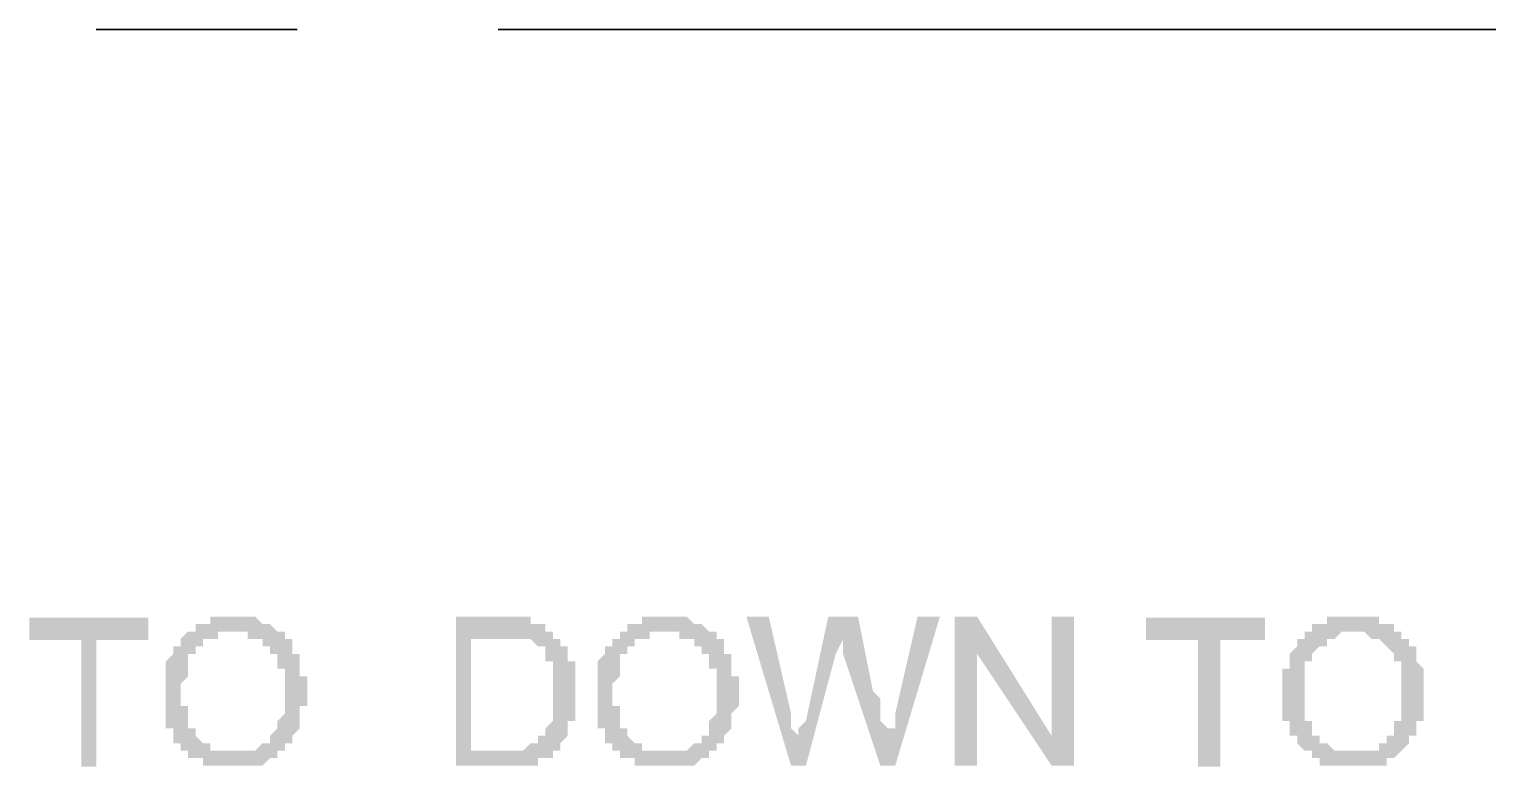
# Model space of a CAD drawing. Header units: inches. Extents: x -11 to 213, y -78 to 40.
# Drawn here: x 35.212 to 36.403, y 22.053 to 22.652 of the extents above; entities that cross this region are included whole.
import ezdxf

# ---------------------------------------------------------------- set-up
doc = ezdxf.new("R2010")
doc.units = ezdxf.units.IN
doc.header["$MEASUREMENT"] = 0
doc.layers.add('PDF_0', color=7, linetype='Continuous')

msp = doc.modelspace()

# ---------------------------------------------------------------- hatches: boundary and pattern name
at = {"layer": 'PDF_0'}
for points in [[(35.30854, 22.15612), (35.26621, 22.15612), (35.26621, 22.0533), (35.25411, 22.0533), (35.25411, 22.15612), (35.21178, 22.15612), (35.21178, 22.17426), (35.30854, 22.17426)], [(35.95165, 22.17512), (35.91536, 22.05416), (35.90326, 22.05416), (35.87302, 22.14488), (35.87302, 22.15092), (35.87302, 22.15092), (35.87302, 22.15092), (35.87302, 22.15697), (35.87302, 22.15697), (35.87302, 22.15697), (35.87302, 22.15697), (35.87302, 22.15697), (35.86698, 22.14488), (35.84278, 22.05416), (35.83069, 22.05416), (35.7944, 22.17512), (35.81255, 22.17512), (35.83069, 22.09649), (35.83069, 22.09045), (35.83069, 22.09045), (35.83069, 22.09045), (35.83069, 22.0844), (35.83069, 22.0844), (35.83069, 22.0844), (35.83674, 22.07835), (35.83674, 22.07835), (35.83674, 22.07835), (35.83674, 22.07835), (35.83674, 22.0723), (35.83674, 22.0723), (35.83674, 22.0723), (35.83674, 22.0723), (35.83674, 22.0723), (35.83674, 22.0723), (35.83674, 22.0723), (35.83674, 22.0723), (35.83674, 22.0723), (35.83674, 22.07835), (35.83674, 22.07835), (35.83674, 22.07835), (35.83674, 22.0844), (35.83674, 22.0844), (35.83674, 22.0844), (35.83674, 22.0844), (35.84278, 22.09045), (35.84278, 22.09045), (35.84278, 22.09045), (35.84278, 22.09045), (35.84278, 22.09045), (35.86093, 22.17512), (35.88512, 22.17512), (35.89722, 22.11464), (35.90326, 22.10859), (35.90326, 22.10859), (35.90326, 22.10859), (35.90326, 22.10859), (35.90326, 22.10254), (35.90326, 22.10254), (35.90326, 22.10254), (35.90326, 22.09649), (35.90326, 22.09649), (35.90326, 22.09649), (35.90326, 22.09649), (35.90326, 22.09045), (35.90326, 22.09045), (35.90326, 22.09045), (35.90931, 22.0844), (35.90931, 22.0844), (35.90931, 22.0844), (35.90931, 22.0844), (35.90931, 22.07835), (35.90931, 22.07835), (35.90931, 22.07835), (35.90931, 22.07835), (35.90931, 22.0723), (35.90931, 22.0723), (35.90931, 22.0723), (35.90931, 22.0723), (35.90931, 22.0723), (35.90931, 22.0723), (35.90931, 22.0723), (35.90931, 22.0723), (35.90931, 22.0723), (35.90931, 22.07835), (35.90931, 22.07835), (35.90931, 22.07835), (35.90931, 22.0844), (35.91536, 22.0844), (35.91536, 22.0844), (35.91536, 22.0844), (35.91536, 22.09045), (35.91536, 22.09045), (35.91536, 22.09045), (35.91536, 22.09649), (35.91536, 22.09649), (35.9335, 22.17512)], [(36.06051, 22.05415), (36.04237, 22.05415), (35.98189, 22.14487), (35.98189, 22.14487), (35.98189, 22.05415), (35.96375, 22.05415), (35.96375, 22.17511), (35.98189, 22.17511), (36.04237, 22.07834), (36.04237, 22.07834), (36.04237, 22.17511), (36.06051, 22.17511)], [(36.21573, 22.15612), (36.17944, 22.15612), (36.17944, 22.0533), (36.16129, 22.0533), (36.16129, 22.15612), (36.11896, 22.15612), (36.11896, 22.17426), (36.21573, 22.17426)]]:
    msp.add_hatch(color=256, dxfattribs=at).paths.add_polyline_path(points)
h = msp.add_hatch(color=256, dxfattribs=at)
h.paths.add_polyline_path([(35.37708, 22.17512), (35.37708, 22.17512), (35.38312, 22.17512), (35.38312, 22.17512), (35.38312, 22.17512), (35.38917, 22.17512), (35.38917, 22.17512), (35.38917, 22.17512), (35.38917, 22.17512), (35.39522, 22.17512), (35.39522, 22.17512), (35.39522, 22.17512), (35.39522, 22.17512), (35.40127, 22.16907), (35.40127, 22.16907), (35.40127, 22.16907), (35.40127, 22.16907), (35.40732, 22.16907), (35.40732, 22.16907), (35.40732, 22.16907), (35.40732, 22.16907), (35.41336, 22.16302), (35.41336, 22.16302), (35.41336, 22.16302), (35.41336, 22.16302), (35.41336, 22.16302), (35.41941, 22.16302), (35.41941, 22.15697), (35.41941, 22.15697), (35.41941, 22.15697), (35.41941, 22.15697), (35.41941, 22.15697), (35.42546, 22.15697), (35.42546, 22.15092), (35.42546, 22.15092), (35.42546, 22.15092), (35.42546, 22.15092), (35.42546, 22.15092), (35.42546, 22.14488), (35.42546, 22.14488), (35.43151, 22.14488), (35.43151, 22.14488), (35.43151, 22.13883), (35.43151, 22.13883), (35.43151, 22.13883), (35.43151, 22.13883), (35.43151, 22.13278), (35.43151, 22.13278), (35.43151, 22.13278), (35.43151, 22.13278), (35.43151, 22.12673), (35.43151, 22.12673), (35.43756, 22.12673), (35.43756, 22.12068), (35.43756, 22.12068), (35.43756, 22.12068), (35.43756, 22.12068), (35.43756, 22.11464), (35.43756, 22.11464), (35.43756, 22.11464), (35.43756, 22.10859), (35.43756, 22.10859), (35.43756, 22.10859), (35.43756, 22.10859), (35.43756, 22.10254), (35.43756, 22.10254), (35.43151, 22.10254), (35.43151, 22.09649), (35.43151, 22.09649), (35.43151, 22.09649), (35.43151, 22.09649), (35.43151, 22.09045), (35.43151, 22.09045), (35.43151, 22.09045), (35.43151, 22.09045), (35.43151, 22.0844), (35.43151, 22.0844), (35.43151, 22.0844), (35.43151, 22.0844), (35.42546, 22.07835), (35.42546, 22.07835), (35.42546, 22.07835), (35.42546, 22.07835), (35.42546, 22.0723), (35.42546, 22.0723), (35.42546, 22.0723), (35.41941, 22.0723), (35.41941, 22.0723), (35.41941, 22.06625), (35.41941, 22.06625), (35.41941, 22.06625), (35.41941, 22.06625), (35.41336, 22.06625), (35.41336, 22.06625), (35.41336, 22.06021), (35.41336, 22.06021), (35.41336, 22.06021), (35.40732, 22.06021), (35.40732, 22.06021), (35.40732, 22.06021), (35.40732, 22.06021), (35.40127, 22.05416), (35.40127, 22.05416), (35.40127, 22.05416), (35.40127, 22.05416), (35.39522, 22.05416), (35.39522, 22.05416), (35.39522, 22.05416), (35.39522, 22.05416), (35.38917, 22.05416), (35.38917, 22.05416), (35.38917, 22.05416), (35.38917, 22.05416), (35.38312, 22.05416), (35.38312, 22.05416), (35.38312, 22.05416), (35.37708, 22.05416), (35.37708, 22.05416), (35.37708, 22.05416), (35.37708, 22.05416), (35.37103, 22.05416), (35.37103, 22.05416), (35.37103, 22.05416), (35.36498, 22.05416), (35.36498, 22.05416), (35.36498, 22.05416), (35.36498, 22.05416), (35.35893, 22.05416), (35.35893, 22.05416), (35.35893, 22.05416), (35.35893, 22.05416), (35.35289, 22.05416), (35.35289, 22.05416), (35.35289, 22.05416), (35.35289, 22.06021), (35.34684, 22.06021), (35.34684, 22.06021), (35.34684, 22.06021), (35.34684, 22.06021), (35.34684, 22.06021), (35.34079, 22.06021), (35.34079, 22.06625), (35.34079, 22.06625), (35.34079, 22.06625), (35.34079, 22.06625), (35.33474, 22.06625), (35.33474, 22.06625), (35.33474, 22.0723), (35.33474, 22.0723), (35.33474, 22.0723), (35.33474, 22.0723), (35.32869, 22.0723), (35.32869, 22.07835), (35.32869, 22.07835), (35.32869, 22.07835), (35.32869, 22.07835), (35.32869, 22.0844), (35.32869, 22.0844), (35.32869, 22.0844), (35.32265, 22.0844), (35.32265, 22.09045), (35.32265, 22.09045), (35.32265, 22.09045), (35.32265, 22.09045), (35.32265, 22.09649), (35.32265, 22.09649), (35.32265, 22.09649), (35.32265, 22.09649), (35.32265, 22.10254), (35.32265, 22.10254), (35.32265, 22.10254), (35.32265, 22.10859), (35.32265, 22.10859), (35.32265, 22.10859), (35.32265, 22.10859), (35.32265, 22.11464), (35.32265, 22.11464), (35.32265, 22.11464), (35.32265, 22.11464), (35.32265, 22.12068), (35.32265, 22.12068), (35.32265, 22.12068), (35.32265, 22.12673), (35.32265, 22.12673), (35.32265, 22.12673), (35.32265, 22.12673), (35.32265, 22.13278), (35.32265, 22.13278), (35.32265, 22.13278), (35.32265, 22.13883), (35.32265, 22.13883), (35.32265, 22.13883), (35.32265, 22.13883), (35.32869, 22.14488), (35.32869, 22.14488), (35.32869, 22.14488), (35.32869, 22.14488), (35.32869, 22.14488), (35.32869, 22.15092), (35.32869, 22.15092), (35.32869, 22.15092), (35.33474, 22.15092), (35.33474, 22.15697), (35.33474, 22.15697), (35.33474, 22.15697), (35.33474, 22.15697), (35.33474, 22.15697), (35.33474, 22.15697), (35.34079, 22.16302), (35.34079, 22.16302), (35.34079, 22.16302), (35.34079, 22.16302), (35.34684, 22.16302), (35.34684, 22.16302), (35.34684, 22.16907), (35.34684, 22.16907), (35.34684, 22.16907), (35.35289, 22.16907), (35.35289, 22.16907), (35.35289, 22.16907), (35.35289, 22.16907), (35.35893, 22.16907), (35.35893, 22.16907), (35.35893, 22.17512), (35.35893, 22.17512), (35.36498, 22.17512), (35.36498, 22.17512), (35.36498, 22.17512), (35.36498, 22.17512), (35.37103, 22.17512), (35.37103, 22.17512), (35.37103, 22.17512), (35.37708, 22.17512), (35.37708, 22.17512), (35.37708, 22.17512), (35.37708, 22.17512)], flags=0)
h.paths.add_polyline_path([(35.37708, 22.06625), (35.37708, 22.06625), (35.38312, 22.06625), (35.38312, 22.06625), (35.38312, 22.06625), (35.38917, 22.06625), (35.38917, 22.06625), (35.38917, 22.06625), (35.38917, 22.06625), (35.39522, 22.06625), (35.39522, 22.06625), (35.39522, 22.06625), (35.39522, 22.06625), (35.40127, 22.0723), (35.40127, 22.0723), (35.40127, 22.0723), (35.40127, 22.0723), (35.40127, 22.0723), (35.40732, 22.0723), (35.40732, 22.07835), (35.40732, 22.07835), (35.40732, 22.07835), (35.40732, 22.07835), (35.40732, 22.07835), (35.40732, 22.07835), (35.41336, 22.0844), (35.41336, 22.0844), (35.41336, 22.0844), (35.41336, 22.0844), (35.41336, 22.09045), (35.41336, 22.09045), (35.41336, 22.09045), (35.41336, 22.09045), (35.41336, 22.09045), (35.41941, 22.09649), (35.41941, 22.09649), (35.41941, 22.09649), (35.41941, 22.10254), (35.41941, 22.10254), (35.41941, 22.10254), (35.41941, 22.10254), (35.41941, 22.10859), (35.41941, 22.10859), (35.41941, 22.10859), (35.41941, 22.11464), (35.41941, 22.11464), (35.41941, 22.11464), (35.41941, 22.11464), (35.41941, 22.12068), (35.41941, 22.12068), (35.41941, 22.12068), (35.41941, 22.12673), (35.41941, 22.12673), (35.41941, 22.12673), (35.41941, 22.12673), (35.41941, 22.13278), (35.41941, 22.13278), (35.41336, 22.13278), (35.41336, 22.13278), (35.41336, 22.13883), (35.41336, 22.13883), (35.41336, 22.13883), (35.41336, 22.13883), (35.41336, 22.14488), (35.41336, 22.14488), (35.41336, 22.14488), (35.40732, 22.14488), (35.40732, 22.14488), (35.40732, 22.15092), (35.40732, 22.15092), (35.40732, 22.15092), (35.40732, 22.15092), (35.40127, 22.15092), (35.40127, 22.15092), (35.40127, 22.15697), (35.40127, 22.15697), (35.40127, 22.15697), (35.39522, 22.15697), (35.39522, 22.15697), (35.39522, 22.15697), (35.39522, 22.15697), (35.38917, 22.15697), (35.38917, 22.16302), (35.38917, 22.16302), (35.38917, 22.16302), (35.38312, 22.16302), (35.38312, 22.16302), (35.38312, 22.16302), (35.37708, 22.16302), (35.37708, 22.16302), (35.37708, 22.16302), (35.37708, 22.16302), (35.37103, 22.16302), (35.37103, 22.16302), (35.37103, 22.16302), (35.37103, 22.16302), (35.36498, 22.16302), (35.36498, 22.15697), (35.36498, 22.15697), (35.36498, 22.15697), (35.35893, 22.15697), (35.35893, 22.15697), (35.35893, 22.15697), (35.35893, 22.15697), (35.35289, 22.15697), (35.35289, 22.15092), (35.35289, 22.15092), (35.35289, 22.15092), (35.35289, 22.15092), (35.34684, 22.15092), (35.34684, 22.15092), (35.34684, 22.15092), (35.34684, 22.14488), (35.34684, 22.14488), (35.34684, 22.14488), (35.34684, 22.14488), (35.34079, 22.14488), (35.34079, 22.13883), (35.34079, 22.13883), (35.34079, 22.13883), (35.34079, 22.13883), (35.34079, 22.13278), (35.34079, 22.13278), (35.34079, 22.13278), (35.34079, 22.13278), (35.34079, 22.12673), (35.34079, 22.12673), (35.34079, 22.12673), (35.34079, 22.12673), (35.33474, 22.12068), (35.33474, 22.12068), (35.33474, 22.12068), (35.33474, 22.11464), (35.33474, 22.11464), (35.33474, 22.11464), (35.33474, 22.10859), (35.33474, 22.10859), (35.33474, 22.10859), (35.33474, 22.10859), (35.33474, 22.10254), (35.33474, 22.10254), (35.34079, 22.10254), (35.34079, 22.09649), (35.34079, 22.09649), (35.34079, 22.09649), (35.34079, 22.09649), (35.34079, 22.09045), (35.34079, 22.09045), (35.34079, 22.09045), (35.34079, 22.09045), (35.34079, 22.0844), (35.34079, 22.0844), (35.34079, 22.0844), (35.34684, 22.0844), (35.34684, 22.0844), (35.34684, 22.07835), (35.34684, 22.07835), (35.34684, 22.07835), (35.34684, 22.07835), (35.34684, 22.07835), (35.35289, 22.0723), (35.35289, 22.0723), (35.35289, 22.0723), (35.35289, 22.0723), (35.35289, 22.0723), (35.35893, 22.0723), (35.35893, 22.0723), (35.35893, 22.06625), (35.35893, 22.06625), (35.36498, 22.06625), (35.36498, 22.06625), (35.36498, 22.06625), (35.36498, 22.06625), (35.37103, 22.06625), (35.37103, 22.06625), (35.37103, 22.06625), (35.37103, 22.06625), (35.37708, 22.06625), (35.37708, 22.06625), (35.37708, 22.06625)], flags=0)
h = msp.add_hatch(color=256, dxfattribs=at)
h.paths.add_polyline_path([(35.55852, 22.17512), (35.59481, 22.17512), (35.60085, 22.17512), (35.60085, 22.17512), (35.60085, 22.17512), (35.6069, 22.17512), (35.6069, 22.17512), (35.6069, 22.17512), (35.6069, 22.17512), (35.61295, 22.17512), (35.61295, 22.17512), (35.61295, 22.17512), (35.61295, 22.17512), (35.619, 22.17512), (35.619, 22.16907), (35.619, 22.16907), (35.619, 22.16907), (35.62505, 22.16907), (35.62505, 22.16907), (35.62505, 22.16907), (35.62505, 22.16907), (35.63109, 22.16907), (35.63109, 22.16907), (35.63109, 22.16907), (35.63109, 22.16302), (35.63109, 22.16302), (35.63714, 22.16302), (35.63714, 22.16302), (35.63714, 22.16302), (35.63714, 22.16302), (35.63714, 22.15697), (35.64319, 22.15697), (35.64319, 22.15697), (35.64319, 22.15697), (35.64319, 22.15697), (35.64319, 22.15092), (35.64319, 22.15092), (35.64924, 22.15092), (35.64924, 22.15092), (35.64924, 22.14488), (35.64924, 22.14488), (35.64924, 22.14488), (35.64924, 22.14488), (35.64924, 22.13883), (35.64924, 22.13883), (35.64924, 22.13883), (35.64924, 22.13883), (35.65529, 22.13883), (35.65529, 22.13278), (35.65529, 22.13278), (35.65529, 22.13278), (35.65529, 22.13278), (35.65529, 22.12673), (35.65529, 22.12673), (35.65529, 22.12673), (35.65529, 22.12068), (35.65529, 22.12068), (35.65529, 22.12068), (35.65529, 22.12068), (35.65529, 22.11464), (35.65529, 22.11464), (35.65529, 22.11464), (35.65529, 22.11464), (35.65529, 22.10859), (35.65529, 22.10859), (35.65529, 22.10859), (35.65529, 22.10254), (35.65529, 22.10254), (35.65529, 22.10254), (35.65529, 22.09649), (35.65529, 22.09649), (35.65529, 22.09649), (35.65529, 22.09649), (35.65529, 22.09045), (35.65529, 22.09045), (35.64924, 22.09045), (35.64924, 22.09045), (35.64924, 22.0844), (35.64924, 22.0844), (35.64924, 22.0844), (35.64924, 22.0844), (35.64924, 22.07835), (35.64924, 22.07835), (35.64924, 22.07835), (35.64924, 22.07835), (35.64319, 22.0723), (35.64319, 22.0723), (35.64319, 22.0723), (35.64319, 22.0723), (35.64319, 22.0723), (35.64319, 22.06625), (35.64319, 22.06625), (35.63714, 22.06625), (35.63714, 22.06625), (35.63714, 22.06625), (35.63714, 22.06625), (35.63714, 22.06021), (35.63714, 22.06021), (35.63109, 22.06021), (35.63109, 22.06021), (35.63109, 22.06021), (35.63109, 22.06021), (35.62505, 22.06021), (35.62505, 22.06021), (35.62505, 22.06021), (35.62505, 22.05416), (35.62505, 22.05416), (35.619, 22.05416), (35.619, 22.05416), (35.619, 22.05416), (35.61295, 22.05416), (35.61295, 22.05416), (35.61295, 22.05416), (35.61295, 22.05416), (35.6069, 22.05416), (35.6069, 22.05416), (35.6069, 22.05416), (35.60085, 22.05416), (35.60085, 22.05416), (35.60085, 22.05416), (35.55852, 22.05416)], flags=0)
h.paths.add_polyline_path([(35.57061, 22.06625), (35.59481, 22.06625), (35.60085, 22.06625), (35.60085, 22.06625), (35.60085, 22.06625), (35.6069, 22.06625), (35.6069, 22.06625), (35.6069, 22.06625), (35.6069, 22.06625), (35.61295, 22.06625), (35.61295, 22.06625), (35.61295, 22.06625), (35.61295, 22.06625), (35.619, 22.0723), (35.619, 22.0723), (35.619, 22.0723), (35.619, 22.0723), (35.62505, 22.0723), (35.62505, 22.0723), (35.62505, 22.0723), (35.62505, 22.0723), (35.62505, 22.07835), (35.62505, 22.07835), (35.63109, 22.07835), (35.63109, 22.07835), (35.63109, 22.07835), (35.63109, 22.0844), (35.63109, 22.0844), (35.63109, 22.0844), (35.63109, 22.0844), (35.63714, 22.09045), (35.63714, 22.09045), (35.63714, 22.09045), (35.63714, 22.09045), (35.63714, 22.09045), (35.63714, 22.09649), (35.63714, 22.09649), (35.63714, 22.09649), (35.63714, 22.10254), (35.63714, 22.10254), (35.63714, 22.10254), (35.63714, 22.10254), (35.63714, 22.10859), (35.63714, 22.10859), (35.63714, 22.10859), (35.63714, 22.11464), (35.63714, 22.11464), (35.63714, 22.11464), (35.63714, 22.12068), (35.63714, 22.12068), (35.63714, 22.12068), (35.63714, 22.12068), (35.63714, 22.12673), (35.63714, 22.12673), (35.63714, 22.12673), (35.63714, 22.12673), (35.63714, 22.13278), (35.63714, 22.13278), (35.63714, 22.13278), (35.63714, 22.13278), (35.63714, 22.13883), (35.63714, 22.13883), (35.63714, 22.13883), (35.63109, 22.13883), (35.63109, 22.14488), (35.63109, 22.14488), (35.63109, 22.14488), (35.63109, 22.14488), (35.63109, 22.14488), (35.63109, 22.15092), (35.62505, 22.15092), (35.62505, 22.15092), (35.62505, 22.15092), (35.62505, 22.15092), (35.62505, 22.15092), (35.619, 22.15697), (35.619, 22.15697), (35.619, 22.15697), (35.619, 22.15697), (35.619, 22.15697), (35.61295, 22.15697), (35.61295, 22.15697), (35.61295, 22.15697), (35.61295, 22.15697), (35.6069, 22.15697), (35.6069, 22.15697), (35.6069, 22.15697), (35.6069, 22.15697), (35.60085, 22.15697), (35.60085, 22.15697), (35.60085, 22.15697), (35.59481, 22.15697), (35.59481, 22.15697), (35.57061, 22.15697)], flags=0)
h = msp.add_hatch(color=256, dxfattribs=at)
h.paths.add_polyline_path([(35.72787, 22.17512), (35.72787, 22.17512), (35.73391, 22.17512), (35.73391, 22.17512), (35.73391, 22.17512), (35.73996, 22.17512), (35.73996, 22.17512), (35.73996, 22.17512), (35.73996, 22.17512), (35.74601, 22.17512), (35.74601, 22.17512), (35.74601, 22.17512), (35.74601, 22.17512), (35.75206, 22.16907), (35.75206, 22.16907), (35.75206, 22.16907), (35.75206, 22.16907), (35.75811, 22.16907), (35.75811, 22.16907), (35.75811, 22.16907), (35.75811, 22.16907), (35.76415, 22.16302), (35.76415, 22.16302), (35.76415, 22.16302), (35.76415, 22.16302), (35.76415, 22.16302), (35.7702, 22.16302), (35.7702, 22.15697), (35.7702, 22.15697), (35.7702, 22.15697), (35.7702, 22.15697), (35.7702, 22.15697), (35.77625, 22.15697), (35.77625, 22.15092), (35.77625, 22.15092), (35.77625, 22.15092), (35.77625, 22.15092), (35.77625, 22.15092), (35.77625, 22.14488), (35.77625, 22.14488), (35.7823, 22.14488), (35.7823, 22.14488), (35.7823, 22.13883), (35.7823, 22.13883), (35.7823, 22.13883), (35.7823, 22.13883), (35.7823, 22.13278), (35.7823, 22.13278), (35.7823, 22.13278), (35.7823, 22.13278), (35.7823, 22.12673), (35.7823, 22.12673), (35.78834, 22.12673), (35.78834, 22.12068), (35.78834, 22.12068), (35.78834, 22.12068), (35.78834, 22.12068), (35.78834, 22.11464), (35.78834, 22.11464), (35.78834, 22.11464), (35.78834, 22.10859), (35.78834, 22.10859), (35.78834, 22.10859), (35.78834, 22.10859), (35.78834, 22.10254), (35.78834, 22.10254), (35.78834, 22.10254), (35.7823, 22.09649), (35.7823, 22.09649), (35.7823, 22.09649), (35.7823, 22.09649), (35.7823, 22.09045), (35.7823, 22.09045), (35.7823, 22.09045), (35.7823, 22.09045), (35.7823, 22.0844), (35.7823, 22.0844), (35.7823, 22.0844), (35.7823, 22.0844), (35.77625, 22.07835), (35.77625, 22.07835), (35.77625, 22.07835), (35.77625, 22.07835), (35.77625, 22.0723), (35.77625, 22.0723), (35.77625, 22.0723), (35.7702, 22.0723), (35.7702, 22.0723), (35.7702, 22.06625), (35.7702, 22.06625), (35.7702, 22.06625), (35.7702, 22.06625), (35.76415, 22.06625), (35.76415, 22.06625), (35.76415, 22.06021), (35.76415, 22.06021), (35.76415, 22.06021), (35.75811, 22.06021), (35.75811, 22.06021), (35.75811, 22.06021), (35.75811, 22.06021), (35.75206, 22.05416), (35.75206, 22.05416), (35.75206, 22.05416), (35.75206, 22.05416), (35.74601, 22.05416), (35.74601, 22.05416), (35.74601, 22.05416), (35.74601, 22.05416), (35.73996, 22.05416), (35.73996, 22.05416), (35.73996, 22.05416), (35.73996, 22.05416), (35.73391, 22.05416), (35.73391, 22.05416), (35.73391, 22.05416), (35.72787, 22.05416), (35.72787, 22.05416), (35.72787, 22.05416), (35.72787, 22.05416), (35.72182, 22.05416), (35.72182, 22.05416), (35.72182, 22.05416), (35.71577, 22.05416), (35.71577, 22.05416), (35.71577, 22.05416), (35.71577, 22.05416), (35.70972, 22.05416), (35.70972, 22.05416), (35.70972, 22.05416), (35.70972, 22.05416), (35.70367, 22.05416), (35.70367, 22.05416), (35.70367, 22.05416), (35.70367, 22.06021), (35.69763, 22.06021), (35.69763, 22.06021), (35.69763, 22.06021), (35.69763, 22.06021), (35.69763, 22.06021), (35.69158, 22.06021), (35.69158, 22.06625), (35.69158, 22.06625), (35.69158, 22.06625), (35.69158, 22.06625), (35.68553, 22.06625), (35.68553, 22.06625), (35.68553, 22.0723), (35.68553, 22.0723), (35.68553, 22.0723), (35.68553, 22.0723), (35.67948, 22.0723), (35.67948, 22.07835), (35.67948, 22.07835), (35.67948, 22.07835), (35.67948, 22.07835), (35.67948, 22.0844), (35.67948, 22.0844), (35.67948, 22.0844), (35.67343, 22.0844), (35.67343, 22.09045), (35.67343, 22.09045), (35.67343, 22.09045), (35.67343, 22.09045), (35.67343, 22.09649), (35.67343, 22.09649), (35.67343, 22.09649), (35.67343, 22.09649), (35.67343, 22.10254), (35.67343, 22.10254), (35.67343, 22.10254), (35.67343, 22.10859), (35.67343, 22.10859), (35.67343, 22.10859), (35.67343, 22.10859), (35.67343, 22.11464), (35.67343, 22.11464), (35.67343, 22.11464), (35.67343, 22.11464), (35.67343, 22.12068), (35.67343, 22.12068), (35.67343, 22.12068), (35.67343, 22.12673), (35.67343, 22.12673), (35.67343, 22.12673), (35.67343, 22.12673), (35.67343, 22.13278), (35.67343, 22.13278), (35.67343, 22.13278), (35.67343, 22.13883), (35.67343, 22.13883), (35.67343, 22.13883), (35.67343, 22.13883), (35.67948, 22.14488), (35.67948, 22.14488), (35.67948, 22.14488), (35.67948, 22.14488), (35.67948, 22.14488), (35.67948, 22.15092), (35.67948, 22.15092), (35.67948, 22.15092), (35.68553, 22.15092), (35.68553, 22.15697), (35.68553, 22.15697), (35.68553, 22.15697), (35.68553, 22.15697), (35.68553, 22.15697), (35.69158, 22.15697), (35.69158, 22.16302), (35.69158, 22.16302), (35.69158, 22.16302), (35.69158, 22.16302), (35.69763, 22.16302), (35.69763, 22.16302), (35.69763, 22.16907), (35.69763, 22.16907), (35.69763, 22.16907), (35.70367, 22.16907), (35.70367, 22.16907), (35.70367, 22.16907), (35.70367, 22.16907), (35.70972, 22.16907), (35.70972, 22.16907), (35.70972, 22.17512), (35.70972, 22.17512), (35.71577, 22.17512), (35.71577, 22.17512), (35.71577, 22.17512), (35.71577, 22.17512), (35.72182, 22.17512), (35.72182, 22.17512), (35.72182, 22.17512), (35.72787, 22.17512), (35.72787, 22.17512), (35.72787, 22.17512), (35.72787, 22.17512)], flags=0)
h.paths.add_polyline_path([(35.72787, 22.06625), (35.72787, 22.06625), (35.73391, 22.06625), (35.73391, 22.06625), (35.73391, 22.06625), (35.73996, 22.06625), (35.73996, 22.06625), (35.73996, 22.06625), (35.73996, 22.06625), (35.74601, 22.06625), (35.74601, 22.06625), (35.74601, 22.06625), (35.74601, 22.06625), (35.75206, 22.0723), (35.75206, 22.0723), (35.75206, 22.0723), (35.75206, 22.0723), (35.75206, 22.0723), (35.75811, 22.0723), (35.75811, 22.07835), (35.75811, 22.07835), (35.75811, 22.07835), (35.75811, 22.07835), (35.75811, 22.07835), (35.76415, 22.07835), (35.76415, 22.0844), (35.76415, 22.0844), (35.76415, 22.0844), (35.76415, 22.0844), (35.76415, 22.09045), (35.76415, 22.09045), (35.76415, 22.09045), (35.76415, 22.09045), (35.76415, 22.09045), (35.7702, 22.09649), (35.7702, 22.09649), (35.7702, 22.09649), (35.7702, 22.10254), (35.7702, 22.10254), (35.7702, 22.10254), (35.7702, 22.10254), (35.7702, 22.10859), (35.7702, 22.10859), (35.7702, 22.10859), (35.7702, 22.11464), (35.7702, 22.11464), (35.7702, 22.11464), (35.7702, 22.11464), (35.7702, 22.12068), (35.7702, 22.12068), (35.7702, 22.12068), (35.7702, 22.12673), (35.7702, 22.12673), (35.7702, 22.12673), (35.7702, 22.12673), (35.7702, 22.13278), (35.7702, 22.13278), (35.76415, 22.13278), (35.76415, 22.13278), (35.76415, 22.13883), (35.76415, 22.13883), (35.76415, 22.13883), (35.76415, 22.13883), (35.76415, 22.14488), (35.76415, 22.14488), (35.76415, 22.14488), (35.75811, 22.14488), (35.75811, 22.14488), (35.75811, 22.15092), (35.75811, 22.15092), (35.75811, 22.15092), (35.75811, 22.15092), (35.75206, 22.15092), (35.75206, 22.15092), (35.75206, 22.15697), (35.75206, 22.15697), (35.75206, 22.15697), (35.74601, 22.15697), (35.74601, 22.15697), (35.74601, 22.15697), (35.74601, 22.15697), (35.73996, 22.15697), (35.73996, 22.16302), (35.73996, 22.16302), (35.73996, 22.16302), (35.73391, 22.16302), (35.73391, 22.16302), (35.73391, 22.16302), (35.72787, 22.16302), (35.72787, 22.16302), (35.72787, 22.16302), (35.72787, 22.16302), (35.72182, 22.16302), (35.72182, 22.16302), (35.72182, 22.16302), (35.72182, 22.16302), (35.71577, 22.16302), (35.71577, 22.15697), (35.71577, 22.15697), (35.71577, 22.15697), (35.70972, 22.15697), (35.70972, 22.15697), (35.70972, 22.15697), (35.70972, 22.15697), (35.70367, 22.15697), (35.70367, 22.15092), (35.70367, 22.15092), (35.70367, 22.15092), (35.70367, 22.15092), (35.69763, 22.15092), (35.69763, 22.15092), (35.69763, 22.15092), (35.69763, 22.14488), (35.69763, 22.14488), (35.69763, 22.14488), (35.69763, 22.14488), (35.69158, 22.14488), (35.69158, 22.13883), (35.69158, 22.13883), (35.69158, 22.13883), (35.69158, 22.13883), (35.69158, 22.13278), (35.69158, 22.13278), (35.69158, 22.13278), (35.69158, 22.13278), (35.69158, 22.12673), (35.69158, 22.12673), (35.69158, 22.12673), (35.69158, 22.12673), (35.68553, 22.12068), (35.68553, 22.12068), (35.68553, 22.12068), (35.68553, 22.11464), (35.68553, 22.11464), (35.68553, 22.11464), (35.68553, 22.10859), (35.68553, 22.10859), (35.68553, 22.10859), (35.68553, 22.10859), (35.68553, 22.10254), (35.68553, 22.10254), (35.69158, 22.10254), (35.69158, 22.09649), (35.69158, 22.09649), (35.69158, 22.09649), (35.69158, 22.09649), (35.69158, 22.09045), (35.69158, 22.09045), (35.69158, 22.09045), (35.69158, 22.09045), (35.69158, 22.0844), (35.69158, 22.0844), (35.69158, 22.0844), (35.69763, 22.0844), (35.69763, 22.0844), (35.69763, 22.07835), (35.69763, 22.07835), (35.69763, 22.07835), (35.69763, 22.07835), (35.69763, 22.07835), (35.70367, 22.0723), (35.70367, 22.0723), (35.70367, 22.0723), (35.70367, 22.0723), (35.70367, 22.0723), (35.70972, 22.0723), (35.70972, 22.0723), (35.70972, 22.06625), (35.70972, 22.06625), (35.71577, 22.06625), (35.71577, 22.06625), (35.71577, 22.06625), (35.71577, 22.06625), (35.72182, 22.06625), (35.72182, 22.06625), (35.72182, 22.06625), (35.72182, 22.06625), (35.72787, 22.06625), (35.72787, 22.06625), (35.72787, 22.06625)], flags=0)
h = msp.add_hatch(color=256, dxfattribs=at)
h.paths.add_polyline_path([(36.29034, 22.17512), (36.29034, 22.17512), (36.29034, 22.17512), (36.29034, 22.17512), (36.29639, 22.17512), (36.29639, 22.17512), (36.29639, 22.17512), (36.30244, 22.17512), (36.30244, 22.17512), (36.30244, 22.17512), (36.30244, 22.17512), (36.30849, 22.17512), (36.30849, 22.17512), (36.30849, 22.16907), (36.30849, 22.16907), (36.31453, 22.16907), (36.31453, 22.16907), (36.31453, 22.16907), (36.31453, 22.16907), (36.32058, 22.16907), (36.32058, 22.16907), (36.32058, 22.16302), (36.32058, 22.16302), (36.32058, 22.16302), (36.32663, 22.16302), (36.32663, 22.16302), (36.32663, 22.16302), (36.32663, 22.15697), (36.32663, 22.15697), (36.32663, 22.15697), (36.33268, 22.15697), (36.33268, 22.15697), (36.33268, 22.15697), (36.33268, 22.15092), (36.33268, 22.15092), (36.33268, 22.15092), (36.33268, 22.15092), (36.33873, 22.15092), (36.33873, 22.14488), (36.33873, 22.14488), (36.33873, 22.14488), (36.33873, 22.14488), (36.33873, 22.13883), (36.33873, 22.13883), (36.33873, 22.13883), (36.33873, 22.13883), (36.34477, 22.13278), (36.34477, 22.13278), (36.34477, 22.13278), (36.34477, 22.13278), (36.34477, 22.12673), (36.34477, 22.12673), (36.34477, 22.12673), (36.34477, 22.12068), (36.34477, 22.12068), (36.34477, 22.12068), (36.34477, 22.12068), (36.34477, 22.11464), (36.34477, 22.11464), (36.34477, 22.11464), (36.34477, 22.10859), (36.34477, 22.10859), (36.34477, 22.10859), (36.34477, 22.10859), (36.34477, 22.10254), (36.34477, 22.10254), (36.34477, 22.10254), (36.34477, 22.09649), (36.34477, 22.09649), (36.34477, 22.09649), (36.34477, 22.09649), (36.34477, 22.09045), (36.34477, 22.09045), (36.33873, 22.09045), (36.33873, 22.09045), (36.33873, 22.0844), (36.33873, 22.0844), (36.33873, 22.0844), (36.33873, 22.0844), (36.33873, 22.07835), (36.33873, 22.07835), (36.33873, 22.07835), (36.33268, 22.07835), (36.33268, 22.0723), (36.33268, 22.0723), (36.33268, 22.0723), (36.33268, 22.0723), (36.33268, 22.0723), (36.32663, 22.06625), (36.32663, 22.06625), (36.32663, 22.06625), (36.32663, 22.06625), (36.32663, 22.06625), (36.32663, 22.06625), (36.32058, 22.06021), (36.32058, 22.06021), (36.32058, 22.06021), (36.32058, 22.06021), (36.31453, 22.06021), (36.31453, 22.06021), (36.31453, 22.06021), (36.31453, 22.05416), (36.31453, 22.05416), (36.30849, 22.05416), (36.30849, 22.05416), (36.30849, 22.05416), (36.30849, 22.05416), (36.30244, 22.05416), (36.30244, 22.05416), (36.30244, 22.05416), (36.30244, 22.05416), (36.29639, 22.05416), (36.29639, 22.05416), (36.29639, 22.05416), (36.29034, 22.05416), (36.29034, 22.05416), (36.29034, 22.05416), (36.29034, 22.05416), (36.28429, 22.05416), (36.28429, 22.05416), (36.28429, 22.05416), (36.27825, 22.05416), (36.27825, 22.05416), (36.27825, 22.05416), (36.27825, 22.05416), (36.2722, 22.05416), (36.2722, 22.05416), (36.2722, 22.05416), (36.26615, 22.05416), (36.26615, 22.05416), (36.26615, 22.05416), (36.26615, 22.05416), (36.26615, 22.05416), (36.2601, 22.05416), (36.2601, 22.06021), (36.2601, 22.06021), (36.2601, 22.06021), (36.25406, 22.06021), (36.25406, 22.06021), (36.25406, 22.06021), (36.25406, 22.06021), (36.25406, 22.06625), (36.24801, 22.06625), (36.24801, 22.06625), (36.24801, 22.06625), (36.24801, 22.06625), (36.24801, 22.06625), (36.24196, 22.0723), (36.24196, 22.0723), (36.24196, 22.0723), (36.24196, 22.0723), (36.24196, 22.0723), (36.24196, 22.07835), (36.24196, 22.07835), (36.23591, 22.07835), (36.23591, 22.07835), (36.23591, 22.0844), (36.23591, 22.0844), (36.23591, 22.0844), (36.23591, 22.0844), (36.23591, 22.09045), (36.23591, 22.09045), (36.23591, 22.09045), (36.22986, 22.09045), (36.22986, 22.09649), (36.22986, 22.09649), (36.22986, 22.09649), (36.22986, 22.09649), (36.22986, 22.10254), (36.22986, 22.10254), (36.22986, 22.10254), (36.22986, 22.10859), (36.22986, 22.10859), (36.22986, 22.10859), (36.22986, 22.10859), (36.22986, 22.11464), (36.22986, 22.11464), (36.22986, 22.11464), (36.22986, 22.11464), (36.22986, 22.12068), (36.22986, 22.12068), (36.22986, 22.12068), (36.22986, 22.12673), (36.22986, 22.12673), (36.22986, 22.12673), (36.22986, 22.12673), (36.22986, 22.13278), (36.22986, 22.13278), (36.23591, 22.13278), (36.23591, 22.13883), (36.23591, 22.13883), (36.23591, 22.13883), (36.23591, 22.13883), (36.23591, 22.14488), (36.23591, 22.14488), (36.23591, 22.14488), (36.23591, 22.14488), (36.23591, 22.14488), (36.24196, 22.15092), (36.24196, 22.15092), (36.24196, 22.15092), (36.24196, 22.15092), (36.24196, 22.15697), (36.24196, 22.15697), (36.24196, 22.15697), (36.24801, 22.15697), (36.24801, 22.15697), (36.24801, 22.15697), (36.24801, 22.16302), (36.24801, 22.16302), (36.24801, 22.16302), (36.25406, 22.16302), (36.25406, 22.16302), (36.25406, 22.16302), (36.25406, 22.16907), (36.2601, 22.16907), (36.2601, 22.16907), (36.2601, 22.16907), (36.2601, 22.16907), (36.2601, 22.16907), (36.26615, 22.16907), (36.26615, 22.16907), (36.26615, 22.16907), (36.26615, 22.17512), (36.2722, 22.17512), (36.2722, 22.17512), (36.2722, 22.17512), (36.27825, 22.17512), (36.27825, 22.17512), (36.27825, 22.17512), (36.27825, 22.17512), (36.28429, 22.17512), (36.28429, 22.17512), (36.28429, 22.17512), (36.29034, 22.17512), (36.29034, 22.17512)], flags=0)
h.paths.add_polyline_path([(36.29034, 22.06625), (36.29034, 22.06625), (36.29034, 22.06625), (36.29034, 22.06625), (36.29639, 22.06625), (36.29639, 22.06625), (36.29639, 22.06625), (36.29639, 22.06625), (36.30244, 22.06625), (36.30244, 22.06625), (36.30244, 22.06625), (36.30244, 22.06625), (36.30849, 22.06625), (36.30849, 22.0723), (36.30849, 22.0723), (36.30849, 22.0723), (36.31453, 22.0723), (36.31453, 22.0723), (36.31453, 22.0723), (36.31453, 22.07835), (36.31453, 22.07835), (36.31453, 22.07835), (36.32058, 22.07835), (36.32058, 22.07835), (36.32058, 22.07835), (36.32058, 22.0844), (36.32058, 22.0844), (36.32058, 22.0844), (36.32058, 22.0844), (36.32058, 22.09045), (36.32663, 22.09045), (36.32663, 22.09045), (36.32663, 22.09045), (36.32663, 22.09045), (36.32663, 22.09649), (36.32663, 22.09649), (36.32663, 22.09649), (36.32663, 22.10254), (36.32663, 22.10254), (36.32663, 22.10254), (36.32663, 22.10254), (36.32663, 22.10859), (36.32663, 22.10859), (36.32663, 22.10859), (36.32663, 22.11464), (36.32663, 22.11464), (36.32663, 22.11464), (36.32663, 22.11464), (36.32663, 22.12068), (36.32663, 22.12068), (36.32663, 22.12068), (36.32663, 22.12673), (36.32663, 22.12673), (36.32663, 22.12673), (36.32663, 22.12673), (36.32663, 22.13278), (36.32663, 22.13278), (36.32663, 22.13278), (36.32663, 22.13278), (36.32663, 22.13883), (36.32663, 22.13883), (36.32058, 22.13883), (36.32058, 22.13883), (36.32058, 22.14488), (36.32058, 22.14488), (36.32058, 22.14488), (36.32058, 22.14488), (36.32058, 22.14488), (36.31453, 22.15092), (36.31453, 22.15092), (36.31453, 22.15092), (36.31453, 22.15092), (36.31453, 22.15092), (36.31453, 22.15092), (36.30849, 22.15697), (36.30849, 22.15697), (36.30849, 22.15697), (36.30849, 22.15697), (36.30244, 22.15697), (36.30244, 22.15697), (36.30244, 22.15697), (36.30244, 22.15697), (36.29639, 22.16302), (36.29639, 22.16302), (36.29639, 22.16302), (36.29639, 22.16302), (36.29034, 22.16302), (36.29034, 22.16302), (36.29034, 22.16302), (36.29034, 22.16302), (36.28429, 22.16302), (36.28429, 22.16302), (36.28429, 22.16302), (36.27825, 22.16302), (36.27825, 22.16302), (36.27825, 22.16302), (36.27825, 22.16302), (36.2722, 22.15697), (36.2722, 22.15697), (36.2722, 22.15697), (36.2722, 22.15697), (36.26615, 22.15697), (36.26615, 22.15697), (36.26615, 22.15697), (36.26615, 22.15697), (36.26615, 22.15092), (36.2601, 22.15092), (36.2601, 22.15092), (36.2601, 22.15092), (36.2601, 22.15092), (36.2601, 22.15092), (36.2601, 22.15092), (36.25406, 22.14488), (36.25406, 22.14488), (36.25406, 22.14488), (36.25406, 22.14488), (36.25406, 22.14488), (36.25406, 22.13883), (36.25406, 22.13883), (36.25406, 22.13883), (36.24801, 22.13883), (36.24801, 22.13278), (36.24801, 22.13278), (36.24801, 22.13278), (36.24801, 22.13278), (36.24801, 22.12673), (36.24801, 22.12673), (36.24801, 22.12673), (36.24801, 22.12673), (36.24801, 22.12068), (36.24801, 22.12068), (36.24801, 22.12068), (36.24801, 22.11464), (36.24801, 22.11464), (36.24801, 22.11464), (36.24801, 22.10859), (36.24801, 22.10859), (36.24801, 22.10859), (36.24801, 22.10859), (36.24801, 22.10254), (36.24801, 22.10254), (36.24801, 22.10254), (36.24801, 22.09649), (36.24801, 22.09649), (36.24801, 22.09649), (36.24801, 22.09649), (36.24801, 22.09045), (36.24801, 22.09045), (36.24801, 22.09045), (36.25406, 22.09045), (36.25406, 22.0844), (36.25406, 22.0844), (36.25406, 22.0844), (36.25406, 22.0844), (36.25406, 22.0844), (36.25406, 22.07835), (36.25406, 22.07835), (36.2601, 22.07835), (36.2601, 22.07835), (36.2601, 22.07835), (36.2601, 22.0723), (36.2601, 22.0723), (36.2601, 22.0723), (36.26615, 22.0723), (36.26615, 22.0723), (36.26615, 22.0723), (36.26615, 22.0723), (36.2722, 22.06625), (36.2722, 22.06625), (36.2722, 22.06625), (36.2722, 22.06625), (36.2722, 22.06625), (36.27825, 22.06625), (36.27825, 22.06625), (36.27825, 22.06625), (36.28429, 22.06625), (36.28429, 22.06625), (36.28429, 22.06625), (36.28429, 22.06625), (36.29034, 22.06625)], flags=0)

# ---------------------------------------------------------------- linework, layer by layer
at = {"layer": 'PDF_0', "lineweight": 30}
for points in [[(35.4295, 22.65204), (35.26621, 22.65204)], [(36.40321, 22.65204), (35.59279, 22.65204)]]:
    msp.add_lwpolyline(points, dxfattribs=at)

doc.saveas('drawing.dxf')
